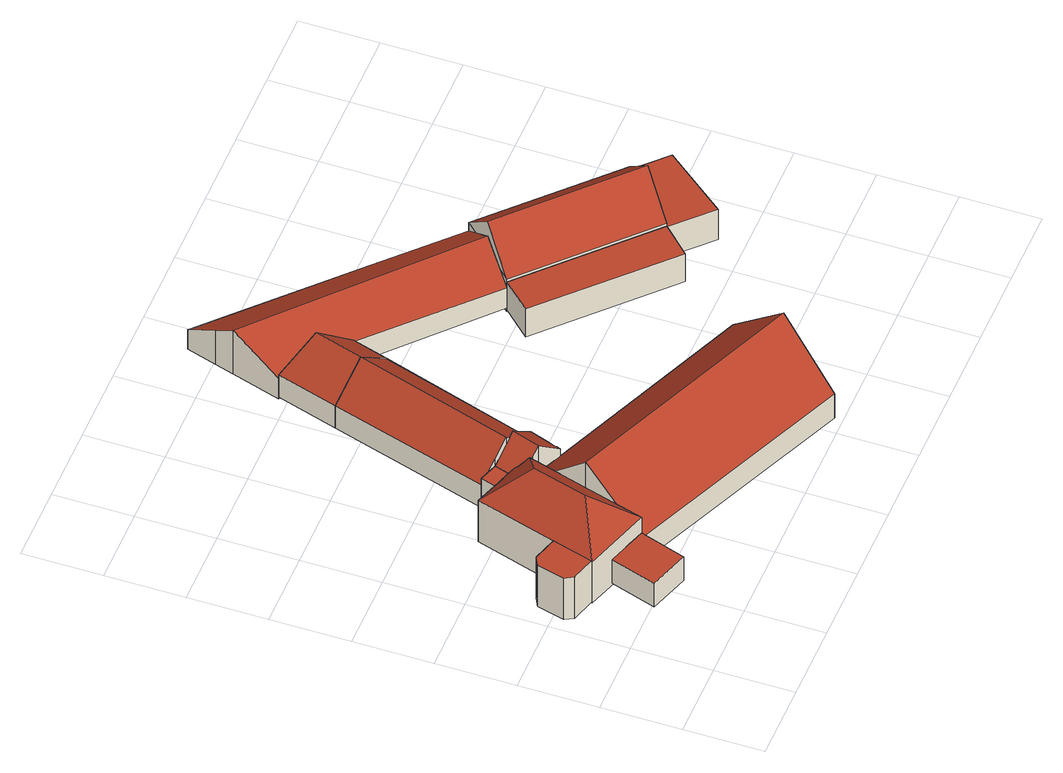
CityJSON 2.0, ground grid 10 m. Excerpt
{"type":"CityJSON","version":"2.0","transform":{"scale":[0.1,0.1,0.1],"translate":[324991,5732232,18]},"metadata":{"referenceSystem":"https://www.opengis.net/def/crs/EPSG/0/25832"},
"CityObjects":{
"building1":{"type":"Building","attributes":{"Geometrietyp2DReferenz":"3000","Gemeindeschluessel":"05154044","function":"51009_1610","roofType":"9999","measuredHeight":3.8},"geometry":[{"type":"Solid","lod":"2","boundaries":[[[[0,1,2,3]],[[1,4,5,2]],[[0,6,4,1]],[[3,7,6,0]],[[2,5,7,3]],[[4,6,7,5]]]],"semantics":{"surfaces":[{"type":"RoofSurface"},{"type":"WallSurface"},{"type":"GroundSurface"}],"values":[[0,1,1,1,1,2]]}}]},
"building2":{"type":"Building","attributes":{"name":"Bettenhof","Gemeindeschluessel":"05154044","Geometrietyp2DReferenz":"3000","function":"31001_1010"},"address":[{"country":"Germany","locality":"Rees","thoroughfareNumber":"23","thoroughfareName":"Alte Bislicher Straße"}],"children":["building2-1","building2-2","building2-3","building2-4"]},
"building2-1":{"type":"BuildingPart","attributes":{"roofType":"3200","measuredHeight":11.04,"storeysAboveGround":1},"parents":["building2"],"geometry":[{"type":"MultiSurface","lod":"2","boundaries":[[[8,9,10,11]],[[12,13,9,8]],[[14,15,16,17]],[[18,19,15,14]],[[20,21,19,18]],[[22,23,21,20]],[[11,10,24,25]],[[26,18,14,17,12,27]],[[12,8,11,27]],[[27,11,25,26]],[[25,28,29,22,20,18,26]],[[9,13,16,15,19,21,23,30,31,24,10]],[[17,16,13,12]],[[32,33,30,23]],[[22,29,34,35]],[[33,32,35,34]],[[28,36,34,29]],[[31,30,34,36]],[[28,25,37,36]],[[24,31,36,37]]],"semantics":{"surfaces":[{"type":"WallSurface"},{"type":"RoofSurface"},{"type":"GroundSurface"},{"type":"ClosureSurface"}],"values":[0,0,0,0,0,0,0,1,1,1,1,2,3,0,0,3,0,3,0,3]}}]},
"building2-2":{"type":"BuildingPart","attributes":{"roofType":"1000","measuredHeight":6.7,"storeysAboveGround":1},"parents":["building2"],"geometry":[{"type":"Solid","lod":"2","boundaries":[[[[38,39,40,41]],[[42,43,39,38]],[[44,45,43,42]],[[14,15,45,44]],[[17,16,15,14]],[[41,40,13,12]],[[17,14,44,42,38,41,12]],[[39,43,45,15,16,13,40]],[[12,13,16,17]]]],"semantics":{"surfaces":[{"type":"WallSurface"},{"type":"RoofSurface"},{"type":"GroundSurface"},{"type":"ClosureSurface"}],"values":[[0,0,0,0,0,0,1,2,3]]}}]},
"building2-3":{"type":"BuildingPart","attributes":{"roofType":"3100","measuredHeight":7.45,"storeysAboveGround":1},"parents":["building2"],"geometry":[{"type":"MultiSurface","lod":"2","boundaries":[[[46,47,48,49]],[[50,51,47,46]],[[52,53,51,50]],[[54,55,53,52]],[[56,57,55,54]],[[58,59,57,56]],[[60,61,59,58]],[[62,63,61,60]],[[37,24,63,62]],[[49,34,36,37,62,60,46]],[[58,56,54,52,50,46,60]],[[30,48,47,51,53,55,57,59,61,63,24,31]],[[36,34,30,31]],[[33,64,48,30]],[[34,49,64,33]],[[37,36,31,24]]],"semantics":{"surfaces":[{"type":"WallSurface"},{"type":"RoofSurface"},{"type":"GroundSurface"},{"type":"ClosureSurface"}],"values":[0,0,0,0,0,0,0,0,0,1,1,2,3,0,3,3]}}]},
"building2-4":{"type":"BuildingPart","attributes":{"roofType":"1000","measuredHeight":4.21,"storeysAboveGround":1},"address":[{"country":"Germany","locality":"Rees","thoroughfareNumber":"23","thoroughfareName":"Alte Bislicher Straße"}],"parents":["building2"],"geometry":[{"type":"Solid","lod":"2","boundaries":[[[[49,64,65,66]],[[66,65,32,35]],[[34,49,66,35]],[[64,33,32,65]],[[33,64,49,34]],[[34,35,32,33]]]],"semantics":{"surfaces":[{"type":"WallSurface"},{"type":"RoofSurface"},{"type":"GroundSurface"},{"type":"ClosureSurface"}],"values":[[0,0,1,2,3,3]]}}]},
"building3":{"type":"Building","attributes":{"Geometrietyp2DReferenz":"3000","Gemeindeschluessel":"05154044","function":"31001_2720","roofType":"3100","measuredHeight":7.61,"storeysAboveGround":1},"address":[{"country":"Germany","locality":"Rees","thoroughfareNumber":"23","thoroughfareName":"Alte Bislicher Straße"}],"geometry":[{"type":"Solid","lod":"2","boundaries":[[[[67,68,69,70]],[[71,72,68,67]],[[73,74,72,71]],[[75,76,74,73]],[[77,78,76,75]],[[79,80,78,77]],[[81,82,80,79]],[[83,84,82,81]],[[85,86,84,83]],[[87,88,86,85]],[[70,69,88,87]],[[73,71,67,70,75]],[[87,85,83,81,79,77,75,70]],[[68,72,74,76,78,80,82,84,86,88,69]]]],"semantics":{"surfaces":[{"type":"WallSurface"},{"type":"RoofSurface"},{"type":"GroundSurface"}],"values":[[0,0,0,0,0,0,0,0,0,0,0,1,1,2]]}}]},
"building4":{"type":"Building","attributes":{"Geometrietyp2DReferenz":"3000","Gemeindeschluessel":"05154044","function":"31001_2720","roofType":"3100","measuredHeight":11.4,"storeysAboveGround":1},"address":[{"country":"Germany","locality":"Rees","thoroughfareNumber":"23","thoroughfareName":"Alte Bislicher Straße"}],"geometry":[{"type":"Solid","lod":"2","boundaries":[[[[89,90,91,92]],[[93,94,90,89]],[[95,96,94,93]],[[97,98,96,95]],[[99,100,98,97]],[[101,102,100,99]],[[103,104,102,101]],[[92,91,104,103]],[[92,103,101,99,89]],[[97,95,93,89,99]],[[90,94,96,98,100,102,104,91]]]],"semantics":{"surfaces":[{"type":"WallSurface"},{"type":"RoofSurface"},{"type":"GroundSurface"}],"values":[[0,0,0,0,0,0,0,0,1,1,2]]}}]},
"building5":{"type":"Building","attributes":{"Geometrietyp2DReferenz":"3000","Gemeindeschluessel":"05154044","function":"31001_2720","roofType":"3100","measuredHeight":7.53,"storeysAboveGround":1},"address":[{"country":"Germany","locality":"Rees","thoroughfareNumber":"23","thoroughfareName":"Alte Bislicher Straße"}],"geometry":[{"type":"Solid","lod":"2","boundaries":[[[[77,78,105,106]],[[73,74,78,77]],[[107,108,74,73]],[[106,105,108,107]],[[77,75,73]],[[107,109,106]],[[106,109,75,77]],[[73,75,109,107]],[[78,74,108,105]]]],"semantics":{"surfaces":[{"type":"WallSurface"},{"type":"RoofSurface"},{"type":"GroundSurface"}],"values":[[0,0,0,0,0,0,1,1,2]]}}]},
"building6":{"type":"Building","attributes":{"Geometrietyp2DReferenz":"3000","Gemeindeschluessel":"05154044","function":"31001_2720","roofType":"3100","measuredHeight":6.97,"storeysAboveGround":1},"address":[{"country":"Germany","locality":"Rees","thoroughfareNumber":"23","thoroughfareName":"Alte Bislicher Straße"}],"geometry":[{"type":"Solid","lod":"2","boundaries":[[[[110,111,112,113]],[[114,115,111,110]],[[116,117,115,114]],[[118,119,117,116]],[[120,121,119,118]],[[122,123,121,120]],[[124,125,123,122]],[[126,127,125,124]],[[128,129,127,126]],[[113,112,129,128]],[[110,113,128,126,114]],[[124,122,120,118,116,114,126]],[[111,115,117,119,121,123,125,127,129,112]]]],"semantics":{"surfaces":[{"type":"WallSurface"},{"type":"RoofSurface"},{"type":"GroundSurface"}],"values":[[0,0,0,0,0,0,0,0,0,0,1,1,2]]}}]},
"building7":{"type":"Building","attributes":{"Geometrietyp2DReferenz":"3000","Gemeindeschluessel":"05154044","function":"31001_2720","roofType":"1000","measuredHeight":4.46,"storeysAboveGround":1},"address":[{"country":"Germany","locality":"Rees","thoroughfareNumber":"23","thoroughfareName":"Alte Bislicher Straße"}],"geometry":[{"type":"Solid","lod":"2","boundaries":[[[[130,131,132,133]],[[134,135,131,130]],[[136,137,135,134]],[[133,132,137,136]],[[134,130,133,136]],[[131,135,137,132]]]],"semantics":{"surfaces":[{"type":"WallSurface"},{"type":"RoofSurface"},{"type":"GroundSurface"}],"values":[[0,0,0,0,1,2]]}}]},
"building8":{"type":"Building","attributes":{"Geometrietyp2DReferenz":"3000","Gemeindeschluessel":"05154044","function":"31001_2720","roofType":"3100","measuredHeight":9.96,"storeysAboveGround":1},"address":[{"country":"Germany","locality":"Rees","thoroughfareNumber":"23","thoroughfareName":"Alte Bislicher Straße"}],"geometry":[{"type":"Solid","lod":"2","boundaries":[[[[138,139,140,141]],[[142,143,139,138]],[[144,145,143,142]],[[141,140,145,144]],[[138,146,142]],[[144,147,141]],[[141,147,146,138]],[[142,146,147,144]],[[139,143,145,140]]]],"semantics":{"surfaces":[{"type":"WallSurface"},{"type":"RoofSurface"},{"type":"GroundSurface"}],"values":[[0,0,0,0,0,0,1,1,2]]}}]},
"building9":{"type":"Building","attributes":{"Geometrietyp2DReferenz":"3000","Gemeindeschluessel":"05154044","function":"51009_1610","roofType":"1000","measuredHeight":4.87},"geometry":[{"type":"Solid","lod":"2","boundaries":[[[[148,149,150,151]],[[152,153,149,148]],[[154,155,153,152]],[[151,150,155,154]],[[152,148,151,154]],[[149,153,155,150]]]],"semantics":{"surfaces":[{"type":"WallSurface"},{"type":"RoofSurface"},{"type":"GroundSurface"}],"values":[[0,0,0,0,1,2]]}}]}
},
"vertices":[
[57,93,60],[108,76,60],[127,134,60],[76,151,60],[108,76,22],[127,134,22],[57,93,22],[76,151,22],
[42,162,84],[42,162,18],[127,134,18],[127,134,85],[43,163,85],[43,163,18],[57,215,85],[57,215,18],[58,215,18],[58,215,85],[88,317,85],[88,317,18],[132,303,83],[132,303,18],[132,305,81],[132,305,18],[172,286,18],[172,286,85],[117,260,129],[97,191,129],[155,293,85],[156,298,79],[156,298,18],[155,293,18],[132,305,22],[156,298,22],[156,298,64],[132,305,64],[155,293,64],[172,286,80],
[6,183,85],[6,183,18],[12,172,18],[12,172,85],[15,218,85],[15,218,18],[27,224,85],[27,224,18],
[197,316,93],[197,316,18],[165,325,18],[165,325,64],[230,306,64],[230,306,18],[222,284,64],[222,284,18],[218,272,64],[218,272,18],[219,271,63],[219,271,18],[217,266,63],[217,266,18],[185,280,93],[185,280,18],[172,285,80],[172,285,18],[165,325,22],
[141,333,22],[141,333,64],
[165,325,75],[165,325,17],[185,319,17],[185,319,93],[141,333,53],[141,333,17],[201,532,53],[201,532,17],[247,518,93],[247,518,17],[292,504,53],[292,504,17],[233,316,52],[233,316,17],[243,312,43],[243,312,17],[233,281,43],[233,281,17],[222,284,53],[222,284,17],[230,306,53],[230,306,17],
[149,210,126],[149,210,12],[127,134,12],[127,134,51],[172,285,51],[172,285,12],[217,266,51],[217,266,12],[481,155,51],[481,155,12],[449,82,126],[449,82,12],[419,11,53],[419,11,12],[418,9,51],[418,9,12],
[306,549,17],[306,549,53],[225,609,53],[225,609,17],[266,579,93],
[225,609,46],[225,609,14],[306,549,14],[306,549,50],[244,671,84],[244,671,14],[251,695,69],[251,695,14],[263,733,46],[263,733,14],[264,733,45],[264,733,14],[431,574,46],[431,574,14],[520,489,46],[520,489,14],[485,453,84],[485,453,14],[450,417,46],[450,417,14],
[596,278,56],[596,278,11],[450,417,11],[450,417,56],[562,243,56],[562,243,11],[417,382,56],[417,382,11],
[666,349,60],[666,349,8],[520,489,8],[520,489,60],[596,278,60],[596,278,8],[450,417,60],[450,417,8],[631,314,108],[485,453,108],
[705,312,55],[705,312,6],[666,349,6],[666,349,55],[642,233,55],[642,233,6],[596,278,55],[596,278,6]
]}
